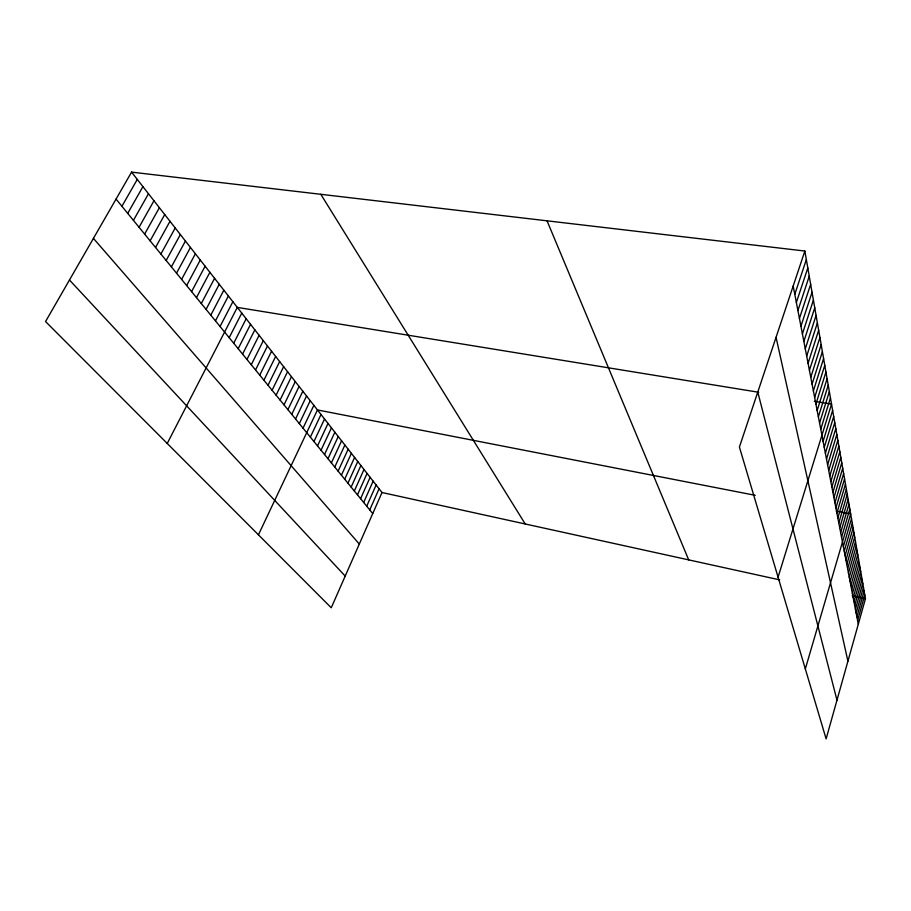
<?xml version="1.0" encoding="UTF-8"?>
<svg xmlns="http://www.w3.org/2000/svg" width="911" height="911" viewBox="0 0 911 911"><rect width="100%" height="100%" fill="white"/><g stroke="black" fill="none" stroke-linecap="round" stroke-linejoin="round"><path stroke-width="1.37" d="M856.887 616.827L864.129 591.114M857.593 620.528L864.79 594.929M804.857 251.037L865.45 598.709L826.118 738.878L739.413 447.062L804.857 251.037L131.571 172.122L45.55 321.549L331.251 607.762L382.005 492.521L131.571 172.122M854.689 605.451L862.079 579.373M855.429 609.288L862.774 583.336M856.158 613.08L863.457 587.242M852.423 593.676L859.961 567.223M853.197 597.65L860.679 571.322M853.949 601.567L861.385 575.376M850.077 581.457L857.763 554.628M850.863 585.579L858.504 558.876M851.648 589.656L859.244 563.078M847.64 568.794L855.497 541.567M848.46 573.065L856.26 545.974M849.268 577.289L857.023 550.335M845.101 555.642L853.129 528.004M845.955 560.083L853.926 532.582M846.797 564.467L854.712 537.103M805.324 668.925L850.68 513.929L836.321 511.128M843.358 546.589L851.5 518.678M844.235 551.144L852.32 523.381M840.659 532.559L848.984 504.238M841.57 537.296L849.838 509.112M837.847 517.972L846.365 489.218M838.803 522.903L847.253 494.286M839.737 527.765L848.13 499.296M835.911 507.917L844.565 478.867M836.89 512.984L845.476 484.071M833.929 497.588L842.709 468.231M834.932 502.792L843.643 473.583M830.832 481.543L839.84 451.719M831.88 486.964L840.807 457.299M832.905 492.316L841.764 462.799M828.703 470.463L837.847 440.332M829.773 476.043L838.849 446.06M826.505 459.076L835.808 428.603M827.609 464.815L836.833 434.513M824.25 447.335L833.702 416.543M825.389 453.245L834.761 422.624M778.074 577.187L831.538 404.131L814.354 401.33M823.1 441.345L832.631 410.383M820.754 429.195L830.456 397.902M818.374 416.805L828.236 385.171M819.57 423.046L829.352 391.582M815.914 404.04L825.947 372.064M817.156 410.474L827.108 378.669M813.375 390.876L823.601 358.547M814.65 397.503L824.785 365.357M812.077 384.135L822.394 351.635M809.423 370.356L819.923 337.48M810.767 377.302L821.164 344.609M806.69 356.121L817.383 322.893M808.068 363.295L818.67 330.249M805.278 348.833L816.085 315.411M803.855 341.431L814.753 307.816M800.928 326.252L812.043 292.26M802.409 333.904L813.409 300.106M799.437 318.474L810.653 284.289M796.362 302.509L807.806 267.936M797.911 310.56L809.241 276.181M794.791 294.333L806.349 259.555M369.741 509.898L379.078 488.774M366.723 506.197L376.118 484.994M360.585 498.681L370.117 477.318M363.671 502.462L373.134 481.167M357.476 494.867L367.076 473.413M354.322 491.018L364.001 469.484M347.945 483.194L357.75 461.49M351.145 487.123L360.893 465.51M344.7 479.22L354.584 457.436M341.42 475.2L351.384 453.336M338.118 471.146L348.15 449.203M334.77 467.058L344.882 445.024M327.983 458.734L338.243 436.528M331.388 462.913L341.579 440.799M324.532 454.509L334.861 432.213M321.036 450.228L331.456 427.851M317.518 445.912L328.017 423.444M313.953 441.55L324.532 418.992M310.355 437.132L321.014 414.494M303.033 428.17L313.862 405.338M258.439 534.825L317.461 409.939L755.196 495.311M299.309 423.615L310.23 400.692M295.551 419.003L306.551 395.989M291.748 414.346L302.839 391.24M287.91 409.631L299.081 386.435M284.016 404.871L295.289 381.572M280.087 400.054L291.452 376.664M276.101 395.18L287.569 371.699M272.082 390.25L283.64 366.677M268.016 385.262L279.666 361.587M263.894 380.217L275.646 356.452M259.737 375.116L271.58 351.247M255.524 369.957L267.47 345.998M251.265 364.742L263.313 340.668M246.949 359.458L259.111 335.294M242.588 354.106L254.852 329.839M238.17 348.697L250.548 324.327M233.706 343.219L246.186 318.748M229.173 337.674L241.768 313.111M167.237 443.452L237.304 307.394L758.738 392.277M220.052 326.502L232.874 301.723M215.451 320.854L228.388 295.984M210.794 315.149L223.844 290.176M206.08 309.376L219.244 284.289M201.308 303.522L214.597 278.333M196.469 297.601L209.883 272.309M191.583 291.611L205.112 266.206M186.63 285.542L200.283 260.034M181.608 279.392L195.398 253.782M176.529 273.175L190.445 247.45M171.382 266.866L185.434 241.028M166.166 260.478L180.355 234.537M160.894 254.01L175.219 227.955M155.542 247.462L170.004 221.293M150.121 240.823L164.732 214.54M144.633 234.093L159.391 207.708M139.064 227.272L153.97 200.773M133.427 220.36L148.482 193.758M127.711 213.368L142.925 186.641M121.926 206.262L137.288 179.421M382.005 492.521L779.714 579.874M852.172 595.794L865.45 598.709M69.464 280.007L345.201 576.082M93.423 238.386L359.31 544.061M116.05 199.076L372.736 513.565M320.809 194.294L525.214 523.973M547.044 220.815L688.693 559.878M757.781 392.037L836.981 700.172M776.058 337.321L847.913 661.181M793.185 286.008L858.299 624.183"/></g></svg>
